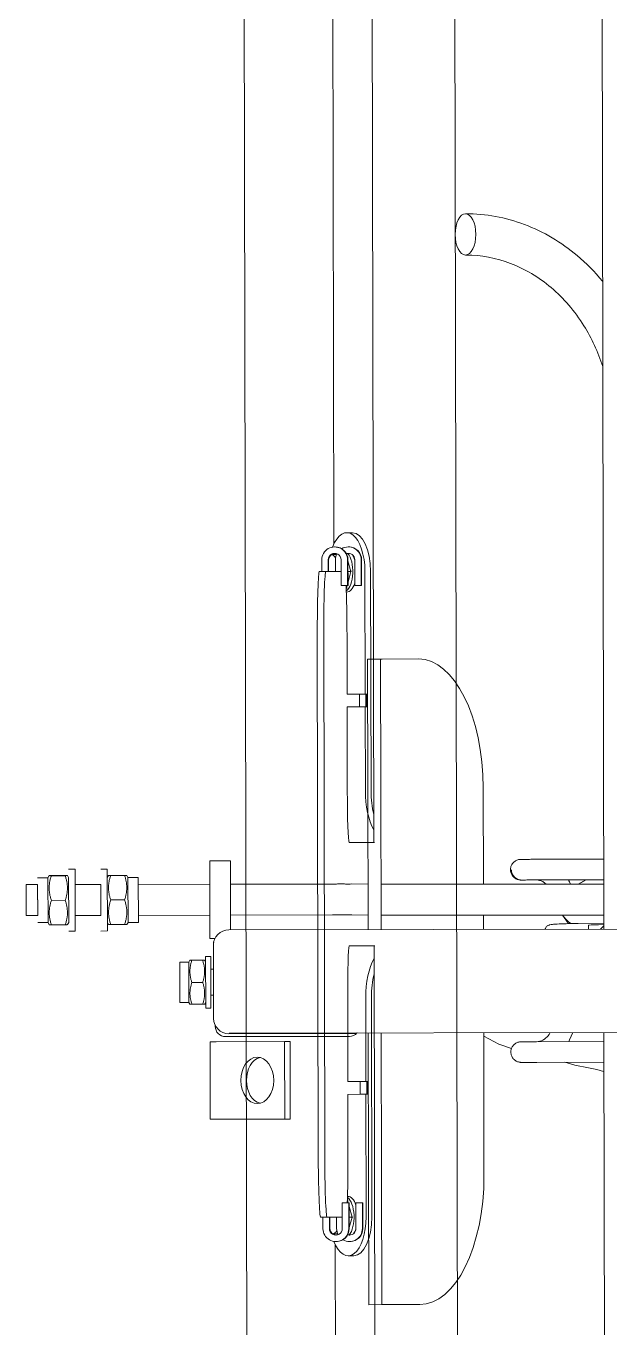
# Model space of a CAD drawing. Extents: x -3873 to 164127, y 7129 to 96529.
# Drawn here: x 85409 to 85636, y 50277 to 50782 of the extents above; entities that cross this region are included whole.
import ezdxf

# ---------------------------------------------------------------- set-up
doc = ezdxf.new("R2010")
doc.units = 0
doc.layers.get('0').update_dxf_attribs({"linetype": 'CONTINUOUS'})
doc.layers.add('LAYOUT Kromeka', color=1, linetype='CONTINUOUS', lineweight=5)

# ---------------------------------------------------------------- blocks, each defined once
blk = doc.blocks.new('drop-GS-double')
for p, q in [((375.87, 481.05), (387.87, 481.05)), ((375.87, 481.05), (375.87, 476.55)), ((387.87, 481.05), (387.87, 476.55)), ((373.13, 472.55), (373.13, 476.55)), ((375.87, 476.55), (381.92, 476.55)), ((387.87, 476.55), (375.87, 476.55)), ((390.53, 472.55), (390.53, 476.55)), ((372.29, 465.86), (372.29, 471.24)), ((373.13, 472.55), (372.33, 472.09)), ((390.53, 472.55), (373.13, 472.55)), ((381.75, 465.86), (381.75, 471.24)), ((390.53, 472.55), (391.33, 472.09)), ((391.29, 465.86), (391.29, 471.24)), ((391.38, 465.86), (391.38, 471.24)), ((369.84, 464.55), (369.84, 462.05)), ((373.14, 464.55), (372.34, 465.01)), ((390.54, 464.55), (373.14, 464.55)), ((373.14, 464.55), (390.54, 464.55)), ((390.54, 464.55), (391.34, 465.02)), ((393.84, 464.56), (393.84, 462.06)), ((369.84, 462.05), (393.84, 462.06)), ((375.87, 462.05), (375.87, 452.05)), ((387.87, 462.05), (387.87, 452.05)), ((369.84, 452.05), (369.84, 449.55)), ((369.84, 449.55), (393.84, 449.56)), ((373.14, 449.55), (372.34, 449.09)), ((387.87, 452.05), (375.87, 452.05)), ((375.87, 452.05), (387.87, 452.05)), ((390.54, 449.55), (391.34, 449.09)), ((393.84, 452.06), (393.84, 449.56)), ((372.33, 448.24), (372.33, 442.86)), ((372.35, 448.24), (372.35, 442.86)), ((381.86, 448.24), (381.86, 442.86)), ((391.35, 448.24), (391.35, 442.86)), ((373.14, 441.55), (372.34, 442.01)), ((373.14, 441.55), (390.54, 441.55)), ((373.14, 441.55), (373.14, 437.55)), ((390.54, 441.55), (391.34, 442.02)), ((390.54, 441.55), (390.54, 437.55)), ((373.14, 437.55), (390.54, 437.55)), ((375.84, 437.55), (375.87, 437.55)), ((375.87, 437.55), (375.87, 409.83)), ((387.87, 437.55), (387.87, 409.83)), ((342.14, 421.5), (357.74, 421.5)), ((342.14, 418), (342.14, 421.5)), ((345.86, 421.56), (345.79, 421.5)), ((345.86, 421.56), (354.02, 421.56)), ((354.02, 421.56), (354.08, 421.5)), ((357.74, 418), (357.74, 421.5)), ((341.41, 412.66), (341.41, 416.84)), ((342.14, 418), (341.44, 417.6)), ((342.14, 418), (357.74, 418)), ((349.88, 412.66), (349.88, 416.84)), ((357.74, 418), (358.44, 417.6)), ((358.41, 412.66), (358.41, 416.84)), ((358.47, 412.66), (358.47, 416.84)), ((296.87, 407.48), (296.87, 409.83)), ((296.87, 409.83), (326.87, 409.83)), ((326.87, 409.83), (326.87, 407.48)), ((363.94, 408.5), (335.94, 408.5)), ((339.94, 411.5), (359.94, 411.5)), ((339.94, 409.5), (339.94, 411.5)), ((339.94, 409.5), (359.94, 409.5)), ((342.14, 411.5), (341.44, 411.9)), ((344.94, 408.5), (344.94, 409.5)), ((354.94, 408.5), (354.94, 409.5)), ((357.74, 411.5), (358.44, 411.9)), ((359.94, 409.5), (359.94, 411.5)), ((364.19, 408.5), (363.94, 408.5)), ((366.87, 409.83), (396.87, 409.83)), ((366.87, 409.83), (366.87, 407.87)), ((396.87, 409.83), (396.87, 401.83)), ((296.87, 380.95), (296.87, 407.48)), ((326.87, 407.48), (326.87, 380.95)), ((328.87, 403.83), (328.87, 355.83)), ((333.19, 407.83), (332.87, 407.83)), ((329.94, 354.5), (329.94, 402.5)), ((330.19, 402.45), (330.19, 108.5)), ((370.19, 402.5), (370.19, 108.5)), ((396.87, 401.83), (370.19, 401.83)), ((375.87, 401.83), (375.87, 362.29)), ((387.87, 401.83), (387.87, 362.29)), ((326.87, 380.95), (296.87, 380.95)), ((296.87, 378.8), (296.87, 380.95)), ((296.87, 378.8), (326.87, 378.8)), ((326.87, 378.8), (326.87, 380.95)), ((375.84, 348.5), (375.86, 354.81)), ((387.84, 348.5), (387.86, 354.77)), ((224.94, 348.5), (274.94, 348.5)), ((224.94, 348.5), (224.94, 343.5)), ((330.19, 348.5), (274.94, 348.5)), ((424.94, 348.5), (370.19, 348.5)), ((424.94, 348.5), (474.94, 348.5)), ((474.94, 343.5), (474.94, 348.5)), ((224.94, 343.5), (224.94, 342.83)), ((274.94, 343.5), (224.94, 343.5)), ((224.94, 342.83), (224.94, 328.77)), ((330.19, 343.5), (274.94, 343.5)), ((424.94, 343.5), (370.19, 343.5)), ((375.57, 257.15), (375.83, 343.5)), ((387.57, 257.15), (387.83, 343.5)), ((474.94, 343.5), (424.94, 343.5)), ((474.94, 342.83), (474.94, 343.5)), ((474.94, 328.77), (474.94, 342.83)), ((274.94, 303.77), (330.19, 303.77)), ((328.81, 303.77), (325.69, 297.93)), ((370.19, 303.77), (375.71, 303.77)), ((387.71, 303.77), (424.94, 303.77)), ((325.69, 297.93), (324.01, 293.04)), ((389.27, 289.01), (389.27, 289.01)), ((318.66, 257.15), (318.66, 283.26)), ((326.66, 257.15), (326.66, 283.26)), ((389.28, 283.26), (389.27, 257.15)), ((397.28, 283.26), (397.27, 257.15)), ((318.66, 272.36), (317.48, 268.42)), ((375.62, 273.21), (372.56, 270.95)), ((317.48, 268.42), (316.45, 263.13)), ((327.36, 270.47), (330.19, 269.17)), ((372.56, 270.95), (372.35, 270.62)), ((387.61, 270.02), (388.58, 270.47)), ((316.45, 263.13), (315.9, 259.9)), ((371.68, 263.14), (370.19, 263.14)), ((370.19, 263.14), (370.19, 263.14)), ((372.4, 267.06), (372.48, 257.15)), ((389.27, 264.12), (387.6, 267.09)), ((389.27, 263.95), (387.6, 266.92)), ((330.19, 257.15), (-330.06, 257.16)), ((315.9, 259.9), (315.12, 257.42)), ((315.12, 257.42), (315.12, 257.15)), ((370.19, 258.4), (371.44, 257.15)), ((872.69, 257.15), (370.19, 257.15)), ((371.95, 257.15), (371.92, 259.18))]:
    blk.add_line(p, q)
for centre, radius, start, end in [((335.94, 402.5), 6, 90, 180), ((363.94, 402.5), 6, 77.0695, 90), ((364.19, 402.5), 6, 0, 90), ((332.87, 403.83), 4, 90, 180), ((332.87, 355.83), 4, 180, 227.334), ((335.94, 354.5), 6, 180, 196.5595)]:
    blk.add_arc(centre, radius, start, end)
for centre, major_axis, ratio in [((311.87, 391.56), (9, 0), 0.707107), ((639.34, 310.24), (-8, 0.02), 0.499996)]:
    blk.add_ellipse(centre, major_axis=major_axis, ratio=ratio)
for centre, major_axis, ratio, start_param, end_param in [((311.87, 389.41), (9, 0), 0.707107, 0.170153, 2.971439), ((274.94, 328.77), (-50, 0), 0.5, 0, 1.570796), ((424.94, 328.77), (50, 0), 0.5, 4.712389, 6.283185), ((393.27, 289.01), (-4, 0), 0.978004, 4.712427, 6.324853), ((393.27, 289.01), (-4, 0), 0.978004, 4.712436, 6.283185), ((371.68, 257.14), (0, 6), 0.043347, 5.058743, 6.283185)]:
    blk.add_ellipse(centre, major_axis=major_axis, ratio=ratio, start_param=start_param, end_param=end_param)
for points, weights in [([(372.29, 471.24), (372.31, 472.08), (372.33, 472.09)], [1, 1.07620854419, 1.07733341681]), ([(381.75, 471.24), (377.02, 472.82), (372.29, 471.24)], [1, 1.15470053838, 1]), ([(391.29, 471.24), (386.52, 472.83), (381.75, 471.24)], [1, 1.15470053838, 1]), ([(391.38, 471.24), (391.33, 472.83), (391.29, 471.24)], [1, 1.15470053838, 1]), ([(372.29, 465.86), (377.02, 464.28), (381.75, 465.86)], [1, 1.15470053838, 1]), ([(372.34, 465.01), (372.32, 465.02), (372.29, 465.86)], [1.07733339198, 1.07620770336, 1]), ([(381.75, 465.86), (386.52, 464.28), (391.29, 465.86)], [1, 1.15470053838, 1]), ([(391.29, 465.86), (391.34, 464.28), (391.38, 465.86)], [1, 1.15470053838, 1]), ([(372.35, 448.24), (372.34, 449.82), (372.33, 448.24)], [1, 1.15470053838, 1]), ([(381.86, 448.24), (377.1, 449.82), (372.35, 448.24)], [1, 1.15470053838, 1]), ([(391.35, 448.24), (386.6, 449.83), (381.86, 448.24)], [1, 1.15470053838, 1]), ([(391.34, 449.09), (391.35, 449.09), (391.35, 448.24)], [1.07734957596, 1.07711870557, 1]), ([(372.33, 442.86), (372.34, 441.28), (372.35, 442.86)], [1, 1.15470053838, 1]), ([(372.35, 442.86), (377.11, 441.28), (381.86, 442.86)], [1, 1.15470053838, 1]), ([(381.86, 442.86), (386.61, 441.28), (391.35, 442.86)], [1, 1.15470053838, 1]), ([(391.35, 442.86), (391.35, 442.02), (391.34, 442.02)], [1, 1.07711786475, 1.07734957091]), ([(341.41, 416.84), (341.42, 417.59), (341.44, 417.6)], [1, 1.076533138, 1.07734163698]), ([(349.88, 416.84), (345.65, 418.25), (341.41, 416.84)], [1, 1.15470053838, 1]), ([(358.41, 416.84), (354.15, 418.25), (349.88, 416.84)], [1, 1.15470053838, 1]), ([(358.47, 416.84), (358.44, 418.25), (358.41, 416.84)], [1, 1.15470053838, 1]), ([(341.41, 412.66), (345.65, 411.25), (349.88, 412.66)], [1, 1.15470053838, 1]), ([(341.44, 411.9), (341.42, 411.91), (341.41, 412.66)], [1.07734163698, 1.076533138, 1]), ([(349.88, 412.66), (354.15, 411.25), (358.41, 412.66)], [1, 1.15470053838, 1]), ([(358.41, 412.66), (358.44, 411.25), (358.47, 412.66)], [1, 1.15470053838, 1])]:
    blk.add_rational_spline(points, weights, degree=2)
for points, knots in [([(375.86, 354.81), (375.86, 355.26), (375.86, 355.72), (375.86, 356.68), (375.86, 357.17), (375.87, 358.16), (375.87, 358.67), (375.87, 359.69), (375.87, 360.21), (375.87, 361.25), (375.87, 361.77), (375.87, 362.29)], [5.2359878, 5.2359878, 5.2359878, 5.2359878, 5.3407075, 5.3407075, 5.4454273, 5.4454273, 5.550147, 5.550147, 5.6548668, 5.6548668, 5.7595865, 5.7595865, 5.7595865, 5.7595865]), ([(387.86, 354.77), (387.86, 355.23), (387.86, 355.69), (387.86, 356.65), (387.86, 357.15), (387.87, 358.14), (387.87, 358.65), (387.87, 359.68), (387.87, 360.2), (387.87, 361.24), (387.87, 361.77), (387.87, 362.29)], [5.2359878, 5.2359878, 5.2359878, 5.2359878, 5.3407075, 5.3407075, 5.4454273, 5.4454273, 5.550147, 5.550147, 5.6548668, 5.6548668, 5.7595865, 5.7595865, 5.7595865, 5.7595865]), ([(588.09, 257.15), (593.7, 258.96), (599.01, 261.41), (609.54, 267.95), (614.55, 272.25), (622.74, 281.88), (625.91, 287.21), (630.19, 298.37), (631.29, 304.2), (631.34, 310.11), (631.34, 310.18), (631.34, 310.26)], [0.358975, 0.358975, 0.358975, 0.358975, 0.624212, 0.624212, 0.938371, 0.938371, 1.252531, 1.252531, 1.56669, 1.56669, 1.570796, 1.570796, 1.570796, 1.570796]), ([(621.12, 257.15), (624.74, 260.13), (628.07, 263.41), (636.23, 273.1), (640.33, 280.01), (645.87, 294.67), (647.31, 302.41), (647.34, 310.18), (647.34, 310.2), (647.34, 310.22)], [0.7625051, 0.7625051, 0.7625051, 0.7625051, 0.9424778, 0.9424778, 1.2566371, 1.2566371, 1.5699144, 1.5699144, 1.5707963, 1.5707963, 1.5707963, 1.5707963]), ([(318.66, 283.26), (318.66, 284.39), (318.66, 285.42), (318.66, 287.12), (318.66, 287.82), (318.66, 288.81), (318.66, 289.13), (318.66, 289.25), (318.66, 289.26), (318.66, 289.28), (318.66, 289.28), (318.66, 289.31), (318.66, 289.31), (318.66, 289.32), (318.66, 289.32), (318.66, 289.33), (318.66, 289.34), (318.66, 289.36), (318.66, 289.37), (318.66, 289.45), (318.67, 289.52), (318.68, 289.65), (318.68, 289.71), (318.72, 289.96), (318.76, 290.15), (318.92, 290.75), (319.1, 291.15), (319.58, 291.85), (319.87, 292.17), (320.54, 292.69), (320.93, 292.9), (321.73, 293.18), (322.16, 293.26), (323.01, 293.28), (323.44, 293.22), (324.25, 292.97), (324.64, 292.77), (325.33, 292.28), (325.64, 291.97), (326.14, 291.29), (326.34, 290.9), (326.53, 290.29), (326.58, 290.09), (326.63, 289.78), (326.64, 289.67), (326.65, 289.53), (326.66, 289.49), (326.66, 289.42), (326.66, 289.39), (326.66, 289.35), (326.66, 289.35), (326.66, 289.34), (326.66, 289.33), (326.66, 289.32), (326.66, 289.31), (326.66, 289.29), (326.66, 289.29), (326.66, 289.28), (326.66, 289.27), (326.66, 289.25), (326.66, 289.24), (326.66, 289.14), (326.66, 289.01), (326.66, 288.48), (326.66, 287.91), (326.66, 286.44), (326.66, 285.54), (326.66, 284.13), (326.66, 283.71), (326.66, 283.28)], [0, 0, 0, 0, 0.389189, 0.389189, 0.771365, 0.771365, 1.153889, 1.153889, 1.201805, 1.201805, 1.237752, 1.237752, 1.242488, 1.242488, 1.244898, 1.244898, 1.247314, 1.247314, 1.252227, 1.252227, 1.27187, 1.27187, 1.291081, 1.291081, 1.348841, 1.348841, 1.476579, 1.476579, 1.604009, 1.604009, 1.731464, 1.731464, 1.858919, 1.858919, 1.986373, 1.986373, 2.113828, 2.113828, 2.241282, 2.241282, 2.368737, 2.368737, 2.431844, 2.431844, 2.463617, 2.463617, 2.475531, 2.475531, 2.484459, 2.484459, 2.486874, 2.486874, 2.489291, 2.489291, 2.49416, 2.49416, 2.513581, 2.513581, 2.536152, 2.536152, 2.603873, 2.603873, 2.807701, 2.807701, 3.201602, 3.201602, 3.584027, 3.584027, 3.733393, 3.733393, 3.733393, 3.733393]), ([(389.28, 289.17), (389.28, 289.21), (389.28, 289.25), (389.28, 289.27), (389.28, 289.28), (389.28, 289.29), (389.28, 289.29), (389.28, 289.31), (389.28, 289.32), (389.28, 289.34), (389.28, 289.34), (389.28, 289.36), (389.28, 289.38), (389.28, 289.46), (389.28, 289.52), (389.29, 289.65), (389.3, 289.72), (389.33, 289.97), (389.37, 290.16), (389.54, 290.76), (389.72, 291.16), (390.2, 291.86), (390.5, 292.18), (391.17, 292.7), (391.55, 292.91), (392.36, 293.19), (392.79, 293.26), (393.64, 293.28), (394.07, 293.22), (394.88, 292.96), (395.27, 292.77), (395.96, 292.27), (396.27, 291.96), (396.76, 291.28), (396.96, 290.89), (397.15, 290.28), (397.2, 290.08), (397.25, 289.76), (397.26, 289.66), (397.27, 289.51), (397.27, 289.47), (397.27, 289.41), (397.28, 289.38), (397.28, 289.36), (397.28, 289.35), (397.28, 289.34), (397.28, 289.33), (397.28, 289.32), (397.28, 289.31), (397.28, 289.29), (397.28, 289.29), (397.28, 289.28), (397.28, 289.27), (397.28, 289.25), (397.28, 289.24), (397.28, 289.14), (397.28, 289.01), (397.28, 288.48), (397.28, 287.91), (397.28, 286.44), (397.28, 285.54), (397.28, 284.13), (397.28, 283.71), (397.28, 283.28)], [0.095554, 0.095554, 0.095554, 0.095554, 0.194024, 0.194024, 0.220114, 0.220114, 0.239723, 0.239723, 0.24484, 0.24484, 0.247276, 0.247276, 0.252211, 0.252211, 0.271915, 0.271915, 0.291266, 0.291266, 0.349452, 0.349452, 0.477309, 0.477309, 0.604735, 0.604735, 0.732191, 0.732191, 0.859645, 0.859645, 0.9871, 0.9871, 1.114554, 1.114554, 1.242009, 1.242009, 1.369463, 1.369463, 1.43257, 1.43257, 1.464329, 1.464329, 1.476241, 1.476241, 1.483773, 1.483773, 1.486206, 1.486206, 1.488642, 1.488642, 1.493547, 1.493547, 1.513114, 1.513114, 1.535664, 1.535664, 1.603326, 1.603326, 1.806973, 1.806973, 2.200875, 2.200875, 2.583301, 2.583301, 2.732791, 2.732791, 2.732791, 2.732791]), ([(389.28, 289.01), (389.28, 289.25), (389.3, 289.51), (389.41, 290.03), (389.49, 290.28), (389.68, 290.73), (389.8, 290.96), (390.1, 291.4), (390.27, 291.6), (390.62, 291.94), (390.83, 292.11), (391.28, 292.41), (391.52, 292.53), (391.97, 292.71), (392.23, 292.79), (392.76, 292.9), (393.03, 292.92), (393.27, 292.92)], [1.777347, 1.777347, 1.777347, 1.777347, 1.8512032, 1.8512032, 1.9252514, 1.9252514, 1.9992995, 1.9992995, 2.0733476, 2.0733476, 2.1473958, 2.1473958, 2.2214439, 2.2214439, 2.295492, 2.295492, 2.3693707, 2.3693707, 2.3693707, 2.3693707]), ([(326.66, 289.25), (326.66, 289.25), (326.66, 289.25), (326.66, 289.24), (326.66, 289.23), (326.66, 289.14), (326.66, 289.01), (326.66, 288.49), (326.66, 287.95), (326.66, 286.54), (326.66, 285.65), (326.66, 284.2), (326.66, 283.74), (326.66, 283.26)], [2.517111, 2.517111, 2.517111, 2.517111, 2.53347, 2.53347, 2.600833, 2.600833, 2.803544, 2.803544, 3.18428, 3.18428, 3.56621, 3.56621, 3.732147, 3.732147, 3.732147, 3.732147]), ([(389.28, 283.26), (389.28, 284.39), (389.28, 285.42), (389.28, 287.12), (389.28, 287.82), (389.28, 288.62), (389.28, 288.85), (389.28, 289.01)], [0, 0, 0, 0, 0.389189, 0.389189, 0.771365, 0.771365, 1.001567, 1.001567, 1.001567, 1.001567]), ([(397.28, 289.25), (397.28, 289.25), (397.28, 289.25), (397.28, 289.24), (397.28, 289.23), (397.28, 289.14), (397.28, 289.01), (397.28, 288.49), (397.28, 287.95), (397.28, 286.54), (397.28, 285.65), (397.28, 284.2), (397.28, 283.74), (397.28, 283.26)], [2.517111, 2.517111, 2.517111, 2.517111, 2.53347, 2.53347, 2.600833, 2.600833, 2.803544, 2.803544, 3.18428, 3.18428, 3.56621, 3.56621, 3.732147, 3.732147, 3.732147, 3.732147]), ([(326.66, 283.28), (326.66, 282.86), (326.71, 282.45), (326.92, 281.62), (327.08, 281.21), (327.51, 280.4), (327.78, 280.01), (328.44, 279.26), (328.82, 278.91), (329.55, 278.38), (329.86, 278.18), (330.19, 278)], [0, 0, 0, 0, 0.216421, 0.216421, 0.432842, 0.432842, 0.649262, 0.649262, 0.865683, 0.865683, 1.00932, 1.00932, 1.00932, 1.00932]), ([(387.63, 279.42), (387.7, 279.49), (387.77, 279.56), (388.16, 280.01), (388.43, 280.4), (388.86, 281.21), (389.02, 281.62), (389.21, 282.4), (389.27, 282.77), (389.28, 283.13)], [2.4507702, 2.4507702, 2.4507702, 2.4507702, 2.4923302, 2.4923302, 2.708751, 2.708751, 2.9251718, 2.9251718, 3.1165029, 3.1165029, 3.1165029, 3.1165029]), ([(370.19, 279.86), (370.29, 279.84), (370.39, 279.82), (370.7, 279.71), (370.9, 279.61), (371.23, 279.36), (371.36, 279.22), (371.57, 278.94), (371.65, 278.8), (371.76, 278.56), (371.8, 278.46), (371.87, 278.24), (371.9, 278.13), (371.98, 277.72), (372.02, 277.41), (372.11, 276.54), (372.15, 275.95), (372.25, 274.28), (372.29, 273.07), (372.36, 270.51), (372.38, 269.16), (372.4, 267.54), (372.4, 267.3), (372.4, 267.06)], [0.035327, 0.035327, 0.035327, 0.035327, 0.06836, 0.06836, 0.137375, 0.137375, 0.202515, 0.202515, 0.267248, 0.267248, 0.33008, 0.33008, 0.424438, 0.424438, 0.697517, 0.697517, 1.031826, 1.031826, 1.50157, 1.50157, 1.928281, 1.928281, 2.001026, 2.001026, 2.001026, 2.001026]), ([(372.37, 269.92), (372.37, 269.93), (372.37, 269.93), (372.83, 270.56), (373.34, 271.15), (374.43, 272.2), (375.01, 272.66), (375.62, 273.08)], [0.5571091, 0.5571091, 0.5571091, 0.5571091, 0.5585054, 0.5585054, 0.7330383, 0.7330383, 0.8994729, 0.8994729, 0.8994729, 0.8994729])]:
    blk.add_open_spline(points, degree=3, knots=knots)
for points in [[(397.28, 283.05), (397.28, 283.12), (397.28, 283.2), (397.28, 283.28)], [(326.66, 270.81), (326.89, 270.7), (327.12, 270.58), (327.36, 270.47)], [(388.58, 270.47), (388.82, 270.58), (389.05, 270.69), (389.28, 270.81)]]:
    blk.add_open_spline(points, degree=3)
blk = doc.blocks.new('g-cl-drop-gs-double')
blk.add_blockref('drop-GS-double', (2633.59, 1448.89))
blk = doc.blocks.new('SD-30-2')
for p, q in [((763.5, 1372.55), (-771.5, 1372.55)), ((246.1, 1342.88), (241.6, 1342.88)), ((246.1, 1341.28), (246.1, 1343.78)), ((246.1, 1340.38), (246.1, 1341.28)), ((471.1, 1344.66), (271.1, 1344.66)), ((271.1, 1342.16), (471.1, 1342.16)), ((496.1, 1341.28), (496.1, 1343.78)), ((500.6, 1342.88), (496.1, 1342.88)), ((496.1, 1341.28), (496.1, 1340.38)), ((235.55, 1338.18), (2.5, 1338.18)), ((236.6, 1337.71), (236.6, 1337.89)), ((241.6, 1340.38), (246.1, 1340.38)), ((246.1, 1340.21), (241.6, 1340.21)), ((246.1, 1337.6), (241.6, 1337.6)), ((246.1, 1335.39), (246.1, 1340.21)), ((496.1, 1340.38), (500.6, 1340.38)), ((496.1, 1340.21), (496.1, 1335.39)), ((500.6, 1340.21), (496.1, 1340.21)), ((500.6, 1337.6), (496.1, 1337.6)), ((505.6, 1337.89), (505.6, 1337.71)), ((739.56, 1338.18), (506.65, 1338.18)), ((231.1, 1330.97), (231.1, 1333.18)), ((236.6, 1332.42), (236.6, 1332.6)), ((239.6, 1333.07), (239.6, 1333.13)), ((251.56, 1335.39), (241.6, 1335.39)), ((241.6, 1332.89), (251.56, 1332.89)), ((251.56, 1332.71), (241.6, 1332.71)), ((246.1, 1331.6), (242, 1332.71)), ((246.1, 1331.6), (246.1, 1332.71)), ((250.19, 1332.71), (246.1, 1331.6)), ((246.1, 1331.31), (246.1, 1331.6)), ((251.56, 1335.39), (251.56, 1332.89)), ((252.6, 1333.36), (251.56, 1333.08)), ((251.56, 1332.89), (251.56, 1332.71)), ((252.6, 1333.36), (252.6, 1333.43)), ((252.6, 1333.07), (252.6, 1333.36)), ((254.1, 1333.38), (254.1, 1333.18)), ((293.6, 1333.14), (271.1, 1333.14)), ((293.6, 1332.98), (293.6, 1333.14)), ((293.6, 1332.98), (293.6, 1328.34)), ((331.1, 1333.14), (298.6, 1333.14)), ((298.6, 1333.14), (298.6, 1332.98)), ((298.6, 1328.34), (298.6, 1332.98)), ((351.1, 1322.63), (351.1, 1332.21)), ((391.1, 1332.21), (391.1, 1322.63)), ((443.6, 1333.14), (411.1, 1333.14)), ((443.6, 1332.98), (443.6, 1333.14)), ((443.6, 1332.98), (443.6, 1328.34)), ((471.1, 1333.14), (448.6, 1333.14)), ((448.6, 1333.14), (448.6, 1332.98)), ((448.6, 1328.34), (448.6, 1332.98)), ((488.1, 1333.38), (488.1, 1333.18)), ((489.6, 1333.36), (489.6, 1333.43)), ((490.71, 1333.06), (489.6, 1333.36)), ((489.64, 1333.07), (489.64, 1333.35)), ((500.6, 1335.39), (490.71, 1335.39)), ((490.71, 1335.39), (490.71, 1332.89)), ((490.71, 1332.89), (500.6, 1332.89)), ((490.71, 1332.71), (490.71, 1332.89)), ((500.6, 1332.71), (490.71, 1332.71)), ((496.1, 1331.6), (492, 1332.71)), ((496.1, 1331.6), (496.1, 1332.71)), ((500.19, 1332.71), (496.1, 1331.6)), ((496.14, 1331.31), (496.14, 1331.61)), ((502.64, 1333.07), (502.64, 1333.15)), ((505.6, 1332.6), (505.6, 1332.42)), ((511.1, 1330.97), (511.1, 1333.18)), ((251.57, 1330.1), (241.6, 1330.1)), ((241.6, 1327.6), (251.57, 1327.6)), ((251.57, 1327.43), (241.6, 1327.43)), ((293.6, 1326.14), (246.1, 1326.14)), ((251.57, 1330.1), (251.57, 1327.6)), ((251.57, 1327.6), (251.57, 1327.43)), ((298.6, 1328.34), (293.6, 1328.34)), ((293.6, 1328.34), (293.6, 1325.84)), ((298.6, 1328.34), (298.6, 1325.84)), ((331.1, 1326.14), (298.6, 1326.14)), ((443.6, 1326.14), (411.1, 1326.14)), ((448.6, 1328.34), (443.6, 1328.34)), ((443.6, 1328.34), (443.6, 1325.84)), ((448.6, 1328.34), (448.6, 1325.84)), ((496.1, 1326.14), (448.6, 1326.14)), ((500.6, 1330.1), (490.65, 1330.1)), ((490.65, 1330.1), (490.65, 1327.6)), ((490.65, 1327.6), (500.6, 1327.6)), ((490.65, 1327.43), (490.65, 1327.6)), ((500.6, 1327.43), (490.65, 1327.43)), ((-358.94, 1322.9), (351.1, 1322.9)), ((246.1, 1323.94), (331.1, 1323.94)), ((293.6, 1325.49), (293.6, 1325.84)), ((293.6, 1325.84), (298.6, 1325.84)), ((293.6, 1325.49), (293.6, 1325.49)), ((298.6, 1325.49), (293.6, 1325.49)), ((298.6, 1325.84), (298.6, 1325.49)), ((298.6, 1325.49), (298.6, 1325.49)), ((391.1, 1322.9), (822.94, 1322.9)), ((411.1, 1323.94), (496.1, 1323.94)), ((443.6, 1325.49), (443.6, 1325.84)), ((443.6, 1325.84), (448.6, 1325.84)), ((443.6, 1325.49), (443.6, 1325.49)), ((448.6, 1325.49), (443.6, 1325.49)), ((448.6, 1325.84), (448.6, 1325.49)), ((448.6, 1325.49), (448.6, 1325.49)), ((828.94, 1290.86), (-837.06, 1290.86))]:
    blk.add_line(p, q)
for centre, major_axis, ratio, start_param, end_param in [((241.6, 1337.89), (-5, 0), 0.999379, 4.712389, 7.853982), ((271.1, 1343.78), (-25, 0), 0.035248, 4.712389, 6.283185), ((271.1, 1341.28), (-25, 0), 0.035248, 4.712389, 6.283185), ((471.1, 1343.78), (25, 0), 0.035248, 0, 1.570796), ((471.1, 1341.28), (25, 0), 0.035248, 0, 1.570796), ((500.6, 1337.89), (5, 0), 0.999379, 4.712389, 7.853982), ((246.1, 1333.18), (-15, 0), 0.469163, 5.393179, 7.853982), ((241.6, 1337.71), (-5, 0), 0.999379, 0, 1.570796), ((241.6, 1337.89), (-2.5, 0), 0.999379, 4.712389, 7.853982), ((241.6, 1337.71), (-2.5, 0), 0.999379, 4.712389, 6.247908), ((241.6, 1332.6), (5, 0), 0.999379, 1.570796, 2.058396), ((246.1, 1339.28), (-6.5, 0), 0.469163, 0.021256, 0.61061), ((496.1, 1333.18), (15, 0), 0.469163, 4.712389, 7.173191), ((500.6, 1337.89), (2.5, 0), 0.999379, 4.712389, 7.853982), ((500.6, 1337.71), (2.5, 0), 0.999379, 0.035278, 1.570796), ((500.6, 1337.71), (5, 0), 0.999379, 4.712389, 6.283185), ((500.6, 1332.6), (5, 0), 0.999379, 1.083197, 1.570796), ((496.1, 1339.28), (6.5, 0), 0.469163, 5.672576, 6.26193), ((496.14, 1337.26), (6.5, 0), 0.468077, 0, 0.108124), ((496.14, 1337.26), (6.5, 0), 0.468077, 6.251353, 6.283185), ((241.6, 1332.6), (-5, 0), 0.999379, 5.74635, 7.853982), ((241.6, 1332.42), (-5, 0), 0.999379, 0, 1.570796), ((241.6, 1332.6), (-2.5, 0), 0.999379, 5.989394, 7.853982), ((241.6, 1332.42), (-2.5, 0), 0.999379, 5.926366, 6.247908), ((246.1, 1334.59), (8, 0), 0.469163, 3.652796, 5.957005), ((246.1, 1333.18), (8, 0), 0.469163, 5.319898, 6.283185), ((271.1, 1334.02), (-25, 0), 0.035248, 0.674008, 1.570796), ((331.1, 1332.44), (20, 0), 0.035248, 0.073267, 1.570796), ((331.1, 1332.21), (20, 0), 0.292706, 0, 0.029354), ((411.1, 1332.21), (-20, 0), 0.292706, 6.253831, 6.283185), ((411.1, 1332.44), (-20, 0), 0.035248, 4.712389, 6.209918), ((471.1, 1334.02), (-25, 0), 0.035248, 1.570796, 2.472684), ((496.1, 1333.18), (-8, 0), 0.469163, 0, 0.963288), ((496.1, 1334.59), (-8, 0), 0.469163, 0.326181, 2.630389), ((500.6, 1332.6), (5, 0), 0.999379, 4.712389, 6.82002), ((500.6, 1332.6), (2.5, 0), 0.999379, 4.712389, 6.576977), ((500.6, 1332.42), (5, 0), 0.999379, 4.712389, 6.283185), ((500.6, 1332.42), (2.5, 0), 0.999379, 0.035278, 0.356819), ((246.1, 1330.97), (-15, 0), 0.469163, 0, 1.570796), ((246.1, 1333.18), (8, 0), 0.469163, 3.80384, 4.104429), ((331.1, 1316.76), (-20, 0), 0.469163, 3.854284, 4.712389), ((411.1, 1316.76), (-20, 0), 0.469163, 4.712389, 5.570494), ((496.1, 1330.97), (15, 0), 0.469163, 4.712389, 6.283185), ((496.1, 1333.18), (8, 0), 0.469163, 5.320349, 5.620938), ((331.1, 1314.55), (20, 0), 0.469163, 1.09551, 1.570796), ((411.1, 1314.55), (20, 0), 0.469163, 1.570796, 2.046083)]:
    blk.add_ellipse(centre, major_axis=major_axis, ratio=ratio, start_param=start_param, end_param=end_param)
for points, weights in [([(239.6, 1337.18), (239.6, 1338.45), (239.6, 1339.21)], [1.00424273721, 1.0343965497, 1.00284206933]), ([(502.6, 1339.21), (502.6, 1338.45), (502.6, 1337.18)], [1.00284206934, 1.0343965497, 1.00424273721]), ([(502.6, 1338.52), (502.62, 1338.51), (502.64, 1338.5)], [1.00079002361, 1.00039921072, 1]), ([(502.64, 1338.5), (502.64, 1338.07), (502.64, 1337.26)], [1, 1.0379548493, 1]), ([(502.64, 1337.26), (502.64, 1337.21), (502.64, 1337.16)], [1, 1.00217126934, 1.00409411664])]:
    blk.add_rational_spline(points, weights, degree=2)
for points, knots in [([(351.04, 1332.49), (351.06, 1332.49), (351.06, 1332.47), (351.08, 1332.44), (351.09, 1332.41), (351.09, 1332.38)], [0, 0, 0, 0, 0.03285149, 0.03285149, 0.06565342, 0.06565342, 0.06565342, 0.06565342]), ([(391.11, 1332.38), (391.11, 1332.41), (391.12, 1332.44), (391.13, 1332.47), (391.14, 1332.49), (391.15, 1332.49)], [0, 0, 0, 0, 0.03279591, 0.03279591, 0.06564137, 0.06564137, 0.06564137, 0.06564137])]:
    blk.add_open_spline(points, degree=3, knots=knots)
blk = doc.blocks.new('g-dropbin-2')
blk.add_blockref('SD-30-2', (2143.68, 2213.8))

msp = doc.modelspace()

# ---------------------------------------------------------------- block references
at = {"layer": 'LAYOUT Kromeka', "rotation": 90.10840459875308}
for name, p in [('g-cl-drop-gs-double', (87344.96, 47431.25, -15419981.6)), ('g-dropbin-2', (89085.59, 47937.26, -15419981.6))]:
    msp.add_blockref(name, p, dxfattribs=at)

doc.saveas('drawing.dxf')
